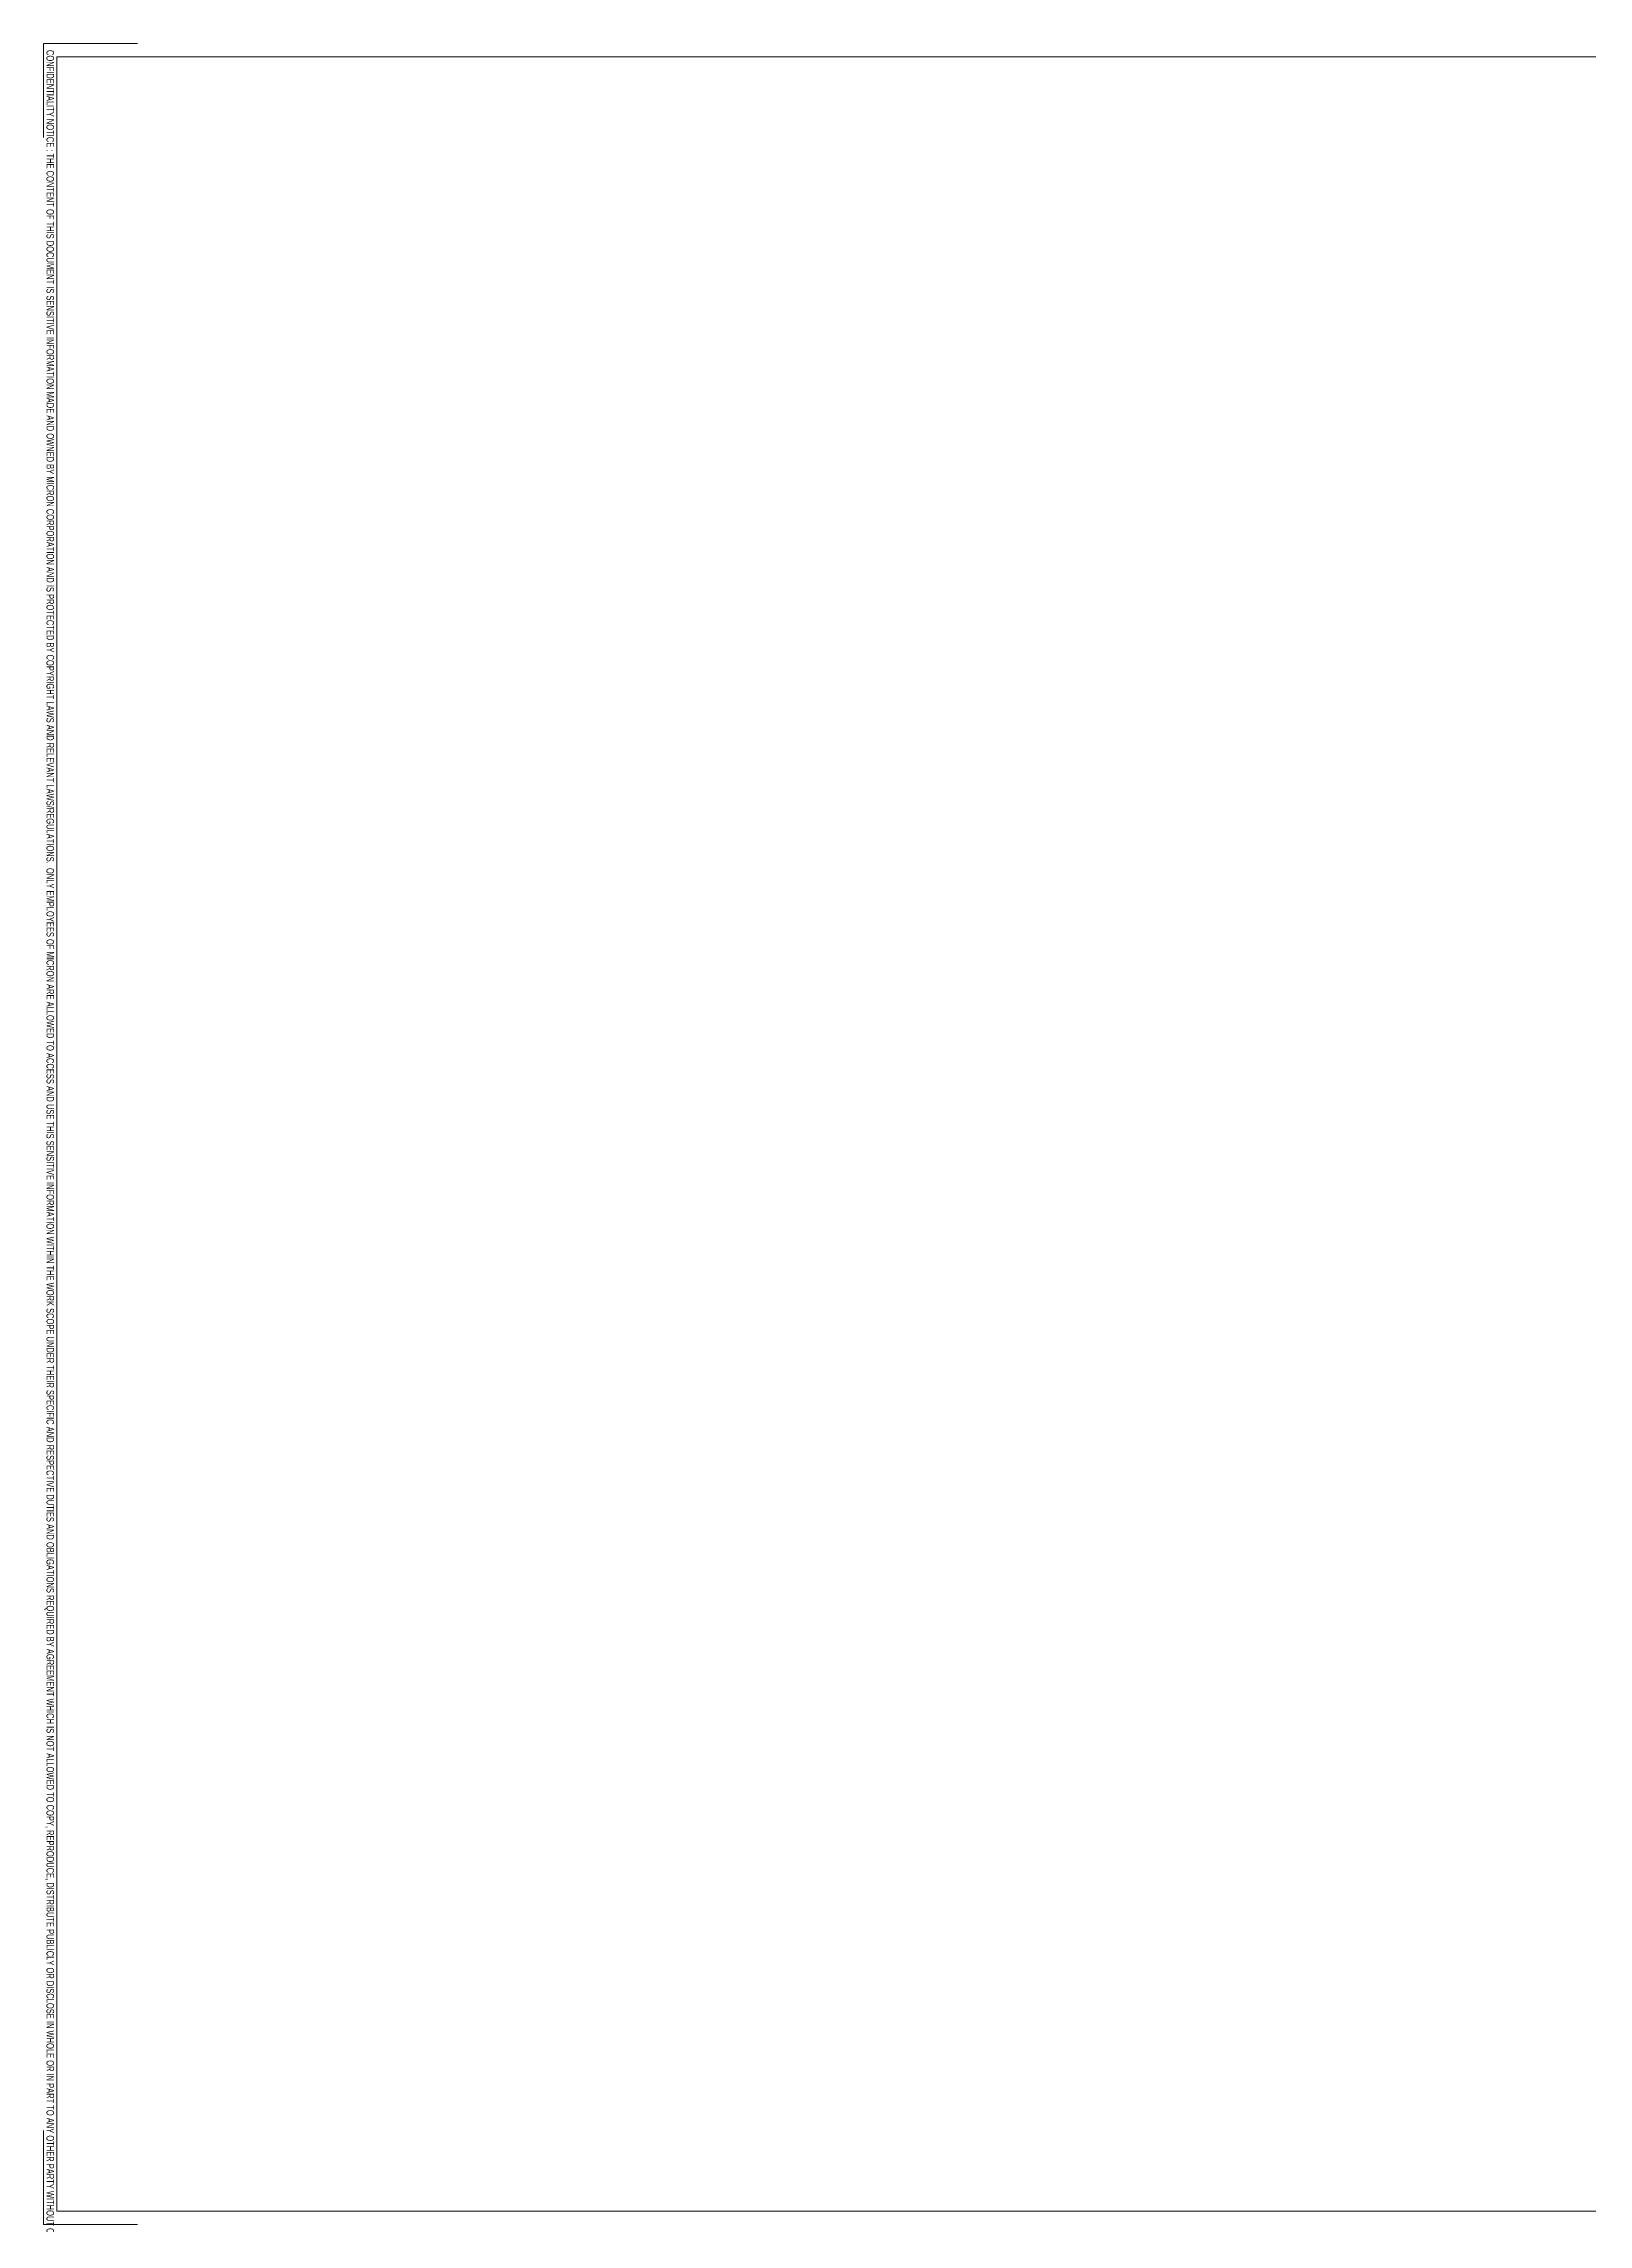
# Model space of a CAD drawing. Extents: x -14231 to 413940, y -171733 to 124993.
# Drawn here: x 942 to 1354, y -2 to 579 of the extents above; entities that cross this region are included whole.
import ezdxf

# ---------------------------------------------------------------- set-up
doc = ezdxf.new("R2010")
doc.units = 0
doc.header["$LTSCALE"] = 8
doc.layers.add('G-ANNO-TTLB', color=7, linetype='CONTINUOUS', lineweight=9)
doc.styles.add('Arial Narrow_2', font='ARIALN.TTF', dxfattribs={"width": 0.8, "height": 0.22})

msp = doc.modelspace()

# ---------------------------------------------------------------- linework, layer by layer
at = {"layer": 'G-ANNO-TTLB'}
for p, q in [((942.0142, 578.8122), (942.0142, 553.8122)), ((967.0142, 578.8122), (942.0142, 578.8122)), ((945.5142, 575.3122), (1761.5142, 575.3122)), ((945.5142, 1.3122), (945.5142, 575.3122)), ((942.0142, -2.1878), (942.0142, 22.8122)), ((1761.5142, 1.3122), (945.5142, 1.3122)), ((967.0142, -2.1878), (942.0142, -2.1878))]:
    msp.add_line(p, q, dxfattribs=at)

# ---------------------------------------------------------------- texts
at = {"layer": 'G-ANNO-TTLB', "insert": (944.7847, 577.1192), "char_height": 2, "width": 700.22593, "attachment_point": 1, "rotation": 270, "style": 'Arial Narrow_2'}
msp.add_mtext("CONFIDENTIALITY NOTICE : THE CONTENT OF THIS DOCUMENT IS SENSITIVE INFORMATION MADE AND OWNED BY MICRON CORPORATION AND IS PROTECTED BY COPYRIGHT LAWS AND RELEVANT LAWS/REGULATIONS.  ONLY EMPLOYEES OF MICRON ARE ALLOWED TO ACCESS AND USE THIS SENSITIVE INFORMATION WITHIN THE WORK SCOPE UNDER THEIR SPECIFIC AND RESPECTIVE DUTIES AND OBLIGATIONS REQUIRED BY AGREEMENT WHICH IS NOT ALLOWED TO COPY, REPRODUCE, DISTRIBUTE PUBLICLY OR DISCLOSE IN WHOLE OR IN PART TO ANY OTHER PARTY WITHOUT CTCI'S PRIOR AND WRITTEN CONSENT.", dxfattribs=at)

doc.saveas('drawing.dxf')
